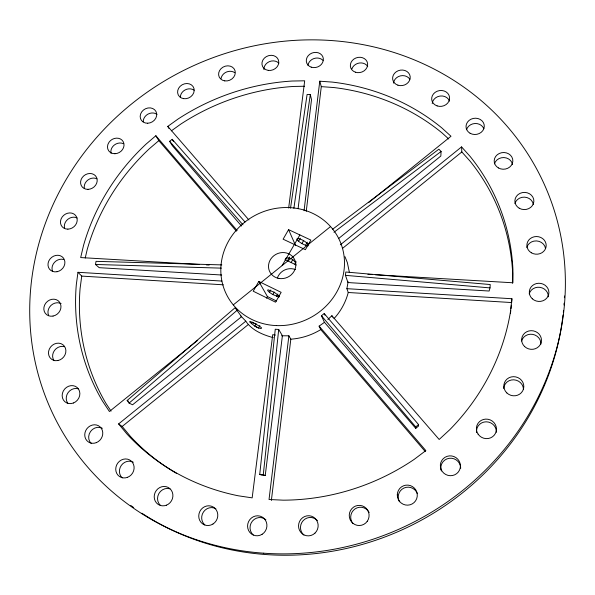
<?xml version="1.0" encoding="UTF-8"?>
<svg xmlns="http://www.w3.org/2000/svg" width="595" height="595" viewBox="0 0 595 595"><rect width="100%" height="100%" fill="white"/><g stroke="black" fill="none" stroke-linecap="round" stroke-linejoin="round"><path stroke-width="0.89" d="M418.545 424.585L418.538 426.05L415.749 428.37L324.401 322.252L321.464 315.767L324.208 313.535L418.545 424.585L415.727 426.92L415.749 428.37M512.63 283.235L512.689 273.611A219.466 205.149 -26.2 0 0 470.154 161.252L461.832 151.956L461.571 146.898L340.34 244.82M332.568 229.283L438.865 149.196L441.103 151.465L440.828 156.046L338.614 238.528M346.885 288.679L511.908 298.735L511.678 302.558L348.246 292.502L346.885 288.679L348.12 281.792M490.012 287.906L490.228 284.536L345.807 272.027L345.45 275.344L347.949 282.476L351.437 282.781L489.112 291.029L490.012 287.906L345.45 275.344M265.236 475.509L263.288 474.676L278.713 329.474L275.254 329.236L259.732 474.349L261.711 475.182L265.236 475.509L282.394 335.699L278.713 329.474M510.488 313.163L510.785 310.516M510.986 308.745L511.38 305.213M511.908 298.735L510.406 312.107A221.585 206.837 -26.2 0 1 449.783 429.687L439.162 439.474L331.898 315.714L327.838 319.5M281.613 335.781L288.887 335.803L269.029 499.503L283.235 500.172A221.585 206.837 -26.2 0 0 414.232 459.347L425.834 450.601L319.106 326.127L324.394 322.378M304.06 210.704L319.775 81.203L332.337 82.095A221.585 206.837 -26.2 0 1 441.743 127.851L450.988 136.255L368.558 202.672M271.365 500.462L290.821 339.18L288.887 335.803M306.239 211.396L321.293 86.632L319.775 81.203M298.088 208.696L311.52 99.64L310.3 94.59L307.087 94.501L290.524 208.153M288.664 208.034L304.685 80.801L292.1 81.032A221.585 206.837 -26.2 0 0 178.076 119.015L167.79 126.385L169.017 128.513M197.711 340.34L109.406 411.502L102.34 400.822A221.585 206.837 -26.2 0 1 76.301 284.708L77.967 272.294L81.746 276.095L80.102 288.404A219.466 205.149 -26.2 0 0 106.044 403.559L111.057 411.115M293.878 208.309L310.3 94.59M221.69 275.009L99.201 267.676L95.483 264.478L96.048 261.346L221.831 264.901M85.219 258.037L87.227 249.431A219.466 205.149 -26.2 0 1 149.293 148.787L158.82 140.636L155.853 135.734L146.236 143.96A221.585 206.837 -26.2 0 0 83.531 245.415L80.682 257.568L199.005 264.463M348.246 292.502C345.71 302.215 340.801 311.259 333.974 318.637M296.228 264.991L285.198 259.68L286.017 258.23C289.877 256.854 293.647 259.784 295.678 262.841M256.185 323.821L254.839 326.172L258.513 328.016L261.138 328.589L261.569 327.904L259.628 326.224L252.325 322.319L249.937 321.367L249.632 321.925L254.839 326.172L258.513 328.016L259.851 325.658M279.055 297.046L272.837 294.584L274.198 292.197M291.178 262.395L292.971 259.256M308.151 245.832L305.547 245.311L301.896 243.593L303.681 240.454M276.504 296.377L277.865 293.989M294.837 264.143L296.184 261.785M305.547 245.311L307.34 242.165M285.198 259.68L286.091 258.118M251.507 323.762L252.392 322.2M272.837 294.584L269.438 292.346L270.814 289.936M287.325 261.004L289.587 257.047M301.896 243.593L298.564 241.325L300.341 238.208M266.53 298.14L267.423 296.57L258.825 281.457L253.217 291.208L275.559 302.186L281.152 292.338L258.825 281.457M288.59 229.648L283.116 239.183L305.391 249.684L310.858 240.068L288.59 229.648L295.626 245.668M282.142 265.549L299.873 234.928M127.129 400.495L235.107 307.719L241.54 316.719L132.581 404.779L129.093 403.105L127.129 400.495L128.527 401.171M129.093 403.105L237.189 310.226M275.5 335.074L272.718 334.673L252.168 497.866L238.283 495.791A221.585 206.837 -26.2 0 1 126.876 433.926L118.606 423.915L245.802 321.181C251.856 330.277 262.93 334.896 273.179 337.618M118.606 423.915L122.191 426.451L248.13 324.669M342.467 248.42L461.832 151.956M233.277 304.893L330.552 226.569M241.503 226.026L172.416 145.797L169.642 141.312L172.186 139.312L245.028 222.002M333.988 232.243L441.103 151.465M171.375 130.84L180.843 124.058A219.466 205.149 -26.2 0 1 293.856 86.439L304.558 86.253M425.269 451.583L320.75 329.608C311.706 335.126 301.397 338.451 290.821 339.18M95.483 264.478L221.37 268.137M206.398 264.894L209.172 265.058M367.918 274.317L372.529 274.585M375.304 274.749L512.845 282.774L512.927 269.535A221.585 206.837 -26.2 0 0 469.976 156.262L461.571 146.898M77.967 272.294L221.846 281.063M81.746 276.095L223.356 284.812M321.293 86.632L333.75 87.532A219.466 205.149 -26.2 0 1 442.182 133.035L448.719 138.992M259.732 474.349L263.288 474.676M256.036 324.178L252.325 322.319M267.423 296.57L276.541 301.04M245.802 321.181L240.432 315.551M269.438 292.346L267.586 290.501L267.995 289.765L274.243 292.227L279.509 296.332M298.564 241.325L296.816 239.354L297.329 238.439C301.702 239.116 305.912 241.503 308.708 244.939M169.642 141.312L242.983 224.813M167.79 126.385L248.888 219.949M155.853 135.734L237.13 230.518M158.82 140.636L236.401 231.172M321.464 315.767L415.727 426.92M122.191 426.451L130.402 436.373A219.466 205.149 -26.2 0 0 176.507 473.375M172.186 139.312L173.562 141.565M319.106 326.127L320.75 329.608M324.208 313.535L324.93 315.164M331.898 315.714L332.508 317.15M344.966 256.676L347.368 262.67L349.414 272.592M564.469 295.975A268.605 251.388 -26.2 0 1 564.395 297.775M564.097 303.197A268.605 251.388 -26.2 0 1 563.971 305.012M563.51 310.441A268.605 251.388 -26.2 0 1 563.331 312.256M563.034 314.978A268.605 251.388 -26.2 0 1 405.812 528.115A268.605 251.388 -26.2 0 1 141.922 513.232M133.711 507.595A268.605 251.388 -26.2 0 1 130.788 505.475M143.246 121.782A8.471 7.341 -29.6 0 1 148.036 114.091A8.471 7.341 -29.6 0 1 157.028 114.389M180.345 97.602A8.449 7.319 -26.8 0 1 185.052 89.964A8.449 7.319 -26.8 0 1 194.089 90.217M111.049 153.361A8.523 7.4 -32.4 0 1 114.314 145.024A8.523 7.4 -32.4 0 1 123.425 143.692M221.05 78.57A8.464 7.326 -24 0 1 226.375 72.069A8.464 7.326 -24 0 1 234.735 72.657M84.408 188.585A8.605 7.49 -35.2 0 1 87.755 180.107A8.605 7.49 -35.2 0 1 96.903 178.798M263.949 69.652A8.501 7.371 -21.2 0 1 269.282 61.672A8.501 7.371 -21.2 0 1 278.869 63.211M64.498 227.885A8.709 7.616 -38.1 0 1 67.927 219.235A8.709 7.616 -38.1 0 1 77.142 217.956M48.604 315.402A8.985 7.951 -44 0 1 50.999 305.406A8.985 7.951 -44 0 1 61.092 303.606M52.657 271.565A8.836 7.772 -41 0 1 54.405 262.44A8.836 7.772 -41 0 1 63.516 259.45M351.95 68.842A8.657 7.564 -15.5 0 1 359.313 63.018A8.657 7.564 -15.5 0 1 367.717 66.462M307.972 65.361A8.568 7.452 -18.4 0 1 314.019 58.511A8.568 7.452 -18.4 0 1 322.973 60.355M393.518 83.114A8.776 7.705 -12.6 0 1 400.398 75.877A8.776 7.705 -12.6 0 1 409.851 79.232M54.1 360.726A9.141 8.159 -47 0 1 54.517 350.403A9.141 8.159 -47 0 1 64.453 346.677M277.367 278.014A13.343 12.443 -26.2 0 1 295.514 269.595M91.392 443.632A9.475 8.62 -53.4 0 1 90.566 431.472A9.475 8.62 -53.4 0 1 102.377 428.318M67.756 403.172A9.304 8.382 -50.2 0 1 68.142 392.559A9.304 8.382 -50.2 0 1 78.228 388.788M466.532 129.68A9.074 8.07 -6.7 0 1 474.974 123.507A9.074 8.07 -6.7 0 1 483.847 128.751M432.215 103.567A8.918 7.876 -9.7 0 1 439.995 96.048A8.918 7.876 -9.7 0 1 449.515 101.046M122.25 477.882A9.632 8.866 -56.9 0 1 121.298 465.416A9.632 8.866 -56.9 0 1 133.31 462.241M494.445 163.863A9.237 8.293 -3.6 0 1 503.906 157.563A9.237 8.293 -3.6 0 1 512.518 164.57M526.798 247.453A9.565 8.761 3 0 1 536.526 240.923A9.565 8.761 3 0 1 545.526 248.435M514.92 203.557A9.401 8.523 -0.3 0 1 524.515 197.146A9.401 8.523 -0.3 0 1 533.336 204.397M204.792 524.924A9.877 9.327 -64.7 0 1 203.49 511.945A9.877 9.327 -64.7 0 1 215.881 508.732M160.509 505.475A9.765 9.104 -60.6 0 1 158.887 493.538A9.765 9.104 -60.6 0 1 169.962 488.822M521.614 341.002A9.832 9.237 10.5 0 1 532.57 334.353A9.832 9.237 10.5 0 1 540.929 344.126M529.2 293.9A9.713 9.007 6.6 0 1 540.015 287.348A9.713 9.007 6.6 0 1 548.3 296.808M303.911 535.121A9.989 9.698 -76.2 0 1 303.197 520.61A9.989 9.698 -76.2 0 1 317.366 520.588M253.299 535.054A9.951 9.535 -69.5 0 1 252.377 521.131A9.951 9.535 -69.5 0 1 265.876 519.747M476.595 432.543A9.981 9.639 20.6 0 1 486.085 421.818A9.981 9.639 20.6 0 1 496.364 432.29M503.697 388.505A9.929 9.453 15 0 1 513.79 379.811A9.929 9.453 15 0 1 523.474 389.383M352.902 523.518A9.989 9.825 -89.3 0 1 355.044 508.904A9.989 9.825 -89.3 0 1 369.153 512.451M441.334 470.943A9.989 9.78 29.9 0 1 449.225 458.299A9.989 9.78 29.9 0 1 460.716 468.258M399.453 501.778A9.974 9.862 54.8 0 1 403.916 488.056A9.974 9.862 54.8 0 1 417.333 493.523M276.467 325.591A62.698 58.132 -26.2 0 0 339.024 239.138A62.698 58.132 -26.2 0 0 232.459 235.032A62.698 58.132 -26.2 0 0 276.467 325.591M263.764 553.201A271.208 253.463 -26.2 0 0 544.544 184.904A271.208 253.463 -26.2 0 0 84.341 152.491A271.208 253.463 -26.2 0 0 263.764 553.201M147.686 123.232A8.546 7.393 -29.6 0 0 155.964 111.481A8.546 7.393 -29.6 0 0 141.684 111.919A8.546 7.393 -29.6 0 0 147.686 123.232M114.909 153.718A8.598 7.452 -32.3 0 0 123.314 141.841A8.598 7.452 -32.3 0 0 109.034 142.22A8.598 7.452 -32.3 0 0 114.909 153.718M183.624 98.651A8.531 7.363 -26.8 0 0 193.948 88.417A8.531 7.363 -26.8 0 0 180.114 86.327A8.531 7.363 -26.8 0 0 183.624 98.651M87.978 189.359A8.68 7.542 -35.1 0 0 96.509 177.303A8.68 7.542 -35.1 0 0 82.184 177.608A8.68 7.542 -35.1 0 0 87.978 189.359M224.761 80.883A8.538 7.378 -24 0 0 235.018 70.671A8.538 7.378 -24 0 0 221.05 68.633A8.538 7.378 -24 0 0 224.761 80.883M498.424 167.946A9.327 8.352 -3.7 0 0 512.831 161.215A9.327 8.352 -3.7 0 0 499.309 153.473A9.327 8.352 -3.7 0 0 498.424 167.946M470.095 133.265A9.156 8.137 -6.8 0 0 484.278 126.638A9.156 8.137 -6.8 0 0 471.084 119.164A9.156 8.137 -6.8 0 0 470.095 133.265M437.147 105.91A8.999 7.936 -9.8 0 0 449.537 97.119A8.999 7.936 -9.8 0 0 435.22 92.299A8.999 7.936 -9.8 0 0 437.147 105.91M127.583 477.302A9.721 8.94 -56.6 0 0 131.212 461.043A9.721 8.94 -56.6 0 0 115.98 467.001A9.721 8.94 -56.6 0 0 127.583 477.302M96.293 442.658A9.565 8.694 -53.2 0 0 99.997 426.794A9.565 8.694 -53.2 0 0 85.003 432.677A9.565 8.694 -53.2 0 0 96.293 442.658M73.438 402.994A9.394 8.456 -50 0 0 77.179 387.531A9.394 8.456 -50 0 0 62.423 393.34A9.394 8.456 -50 0 0 73.438 402.994M67.867 229.142A8.784 7.668 -38 0 0 76.532 216.87A8.784 7.668 -38 0 0 62.111 217.086A8.784 7.668 -38 0 0 67.867 229.142M268.256 70.381A8.575 7.423 -21.2 0 0 278.482 60.147A8.575 7.423 -21.2 0 0 264.336 58.132A8.575 7.423 -21.2 0 0 268.256 70.381M311.23 67.161A8.642 7.497 -18.4 0 0 323.33 58.682A8.642 7.497 -18.4 0 0 309.928 54.152A8.642 7.497 -18.4 0 0 311.23 67.161M355.438 72.203A8.739 7.616 -15.6 0 0 367.613 63.643A8.739 7.616 -15.6 0 0 353.928 59.061A8.739 7.616 -15.6 0 0 355.438 72.203M57.09 271.707A8.918 7.832 -40.9 0 0 63.434 258.037A8.918 7.832 -40.9 0 0 48.805 260.967A8.918 7.832 -40.9 0 0 57.09 271.707M53.044 316.071A9.066 8.018 -43.8 0 0 59.485 302.067A9.066 8.018 -43.8 0 0 44.67 304.975A9.066 8.018 -43.8 0 0 53.044 316.071M57.856 360.548A9.23 8.226 -46.9 0 0 64.372 346.178A9.23 8.226 -46.9 0 0 49.333 349.072A9.23 8.226 -46.9 0 0 57.856 360.548M397.906 85.174A8.858 7.757 -12.7 0 0 410.171 76.517A8.858 7.757 -12.7 0 0 396.181 71.831A8.858 7.757 -12.7 0 0 397.906 85.174M166.369 505.207A9.862 9.185 -60.3 0 0 169.88 488.614A9.862 9.185 -60.3 0 0 154.425 494.638A9.862 9.185 -60.3 0 0 166.369 505.207M212.965 524.024A9.974 9.416 -64.3 0 0 213.107 506.933A9.974 9.416 -64.3 0 0 198.745 516.021A9.974 9.416 -64.3 0 0 212.965 524.024M519.234 208.228A9.498 8.59 -0.5 0 0 533.856 201.4A9.498 8.59 -0.5 0 0 520.037 193.36A9.498 8.59 -0.5 0 0 519.234 208.228M531.335 252.778A9.661 8.836 2.8 0 0 546.188 245.854A9.661 8.836 2.8 0 0 532.094 237.487A9.661 8.836 2.8 0 0 531.335 252.778M262.142 534.265A10.056 9.624 -69 0 0 262.045 516.958A10.056 9.624 -69 0 0 247.572 526.144A10.056 9.624 -69 0 0 262.142 534.265M314.971 533.127A10.093 9.795 -75.4 0 0 311.311 516.148A10.093 9.795 -75.4 0 0 298.764 528.1A10.093 9.795 -75.4 0 0 314.971 533.127M532.317 298.809A9.81 9.089 6.3 0 0 548.62 294.674A9.81 9.089 6.3 0 0 536.378 283.577A9.81 9.089 6.3 0 0 532.317 298.809M524.671 346.595A9.937 9.319 10.1 0 0 541.175 342.467A9.937 9.319 10.1 0 0 528.814 330.984A9.937 9.319 10.1 0 0 524.671 346.595M397.289 494.847A10.07 9.966 54.1 0 0 412.134 503.958A10.07 9.966 54.1 0 0 412.454 486.584A10.07 9.966 54.1 0 0 397.289 494.847M367.256 521.294A10.085 9.929 -88.2 0 0 360.124 505.408A10.085 9.929 -88.2 0 0 350.143 519.636A10.085 9.929 -88.2 0 0 367.256 521.294M506.858 392.945A10.026 9.542 14.5 0 0 523.518 388.825A10.026 9.542 14.5 0 0 511.112 376.977A10.026 9.542 14.5 0 0 506.858 392.945M441.088 469.366A10.093 9.877 29 0 0 458.321 472.006A10.093 9.877 29 0 0 451.746 455.971A10.093 9.877 29 0 0 441.088 469.366M478.105 434.157A10.078 9.728 20 0 0 495.449 433.346A10.078 9.728 20 0 0 485.713 419.111A10.078 9.728 20 0 0 478.105 434.157M278.824 278.423A13.856 12.845 -26.2 0 0 295.313 261.287A13.856 12.845 -26.2 0 0 272.354 257.092A13.856 12.845 -26.2 0 0 278.824 278.423"/></g></svg>
